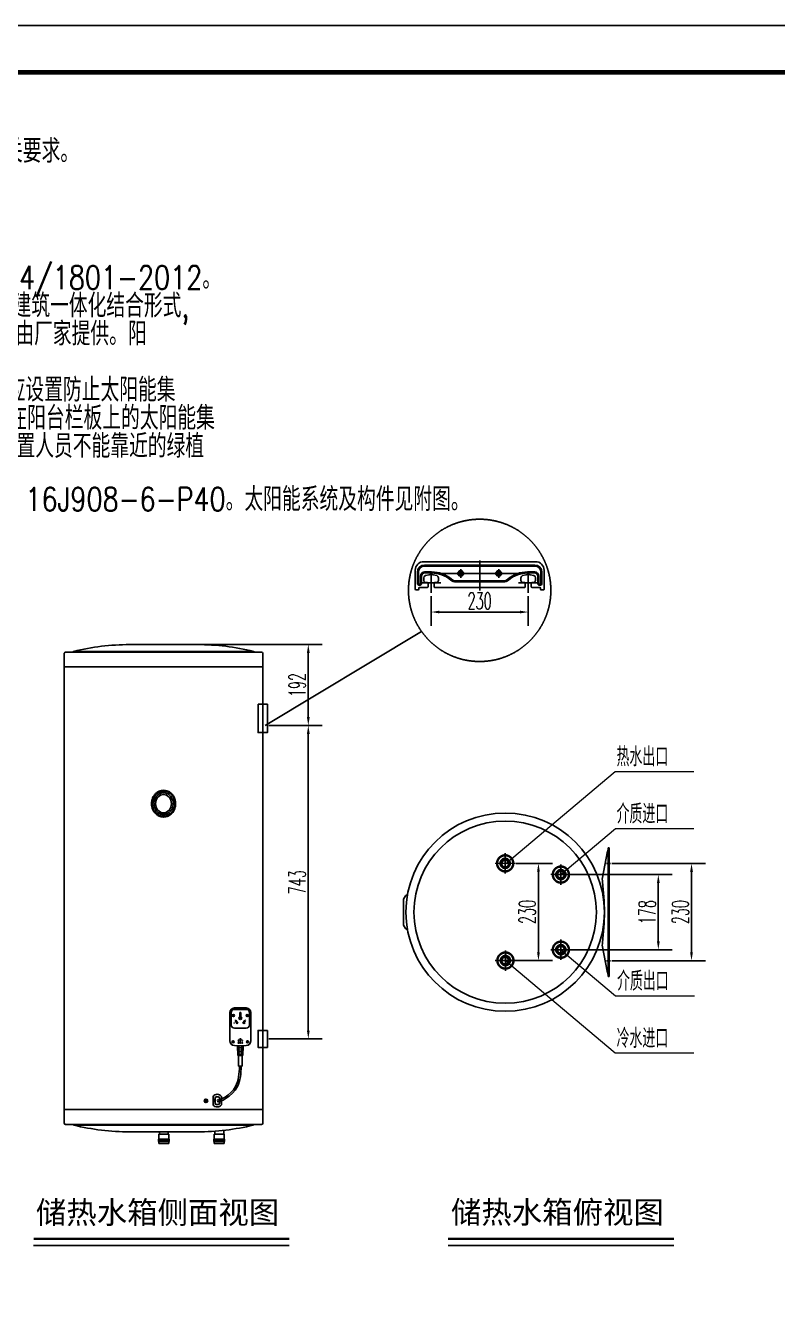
# Model space of a CAD drawing. Extents: x 27938 to 1507990, y 110129 to 923079.
# Drawn here: x 627420 to 643446, y 442439 to 469657 of the extents above; entities that cross this region are included whole.
import ezdxf

# ---------------------------------------------------------------- set-up
doc = ezdxf.new("R2010")
doc.units = 0
doc.header["$LTSCALE"] = 1000
doc.header["$MEASUREMENT"] = 0
doc.linetypes.add('ACAD_ISO02W100', pattern=[15, 12, -3])
for name, color, linetype in [('02___PRT_ALL_AXES', 7, 'Continuous'), ('0s_水标注', 7, 'Continuous'), ('100L夹套一键通外壳-GMO', 7, 'Continuous'), ('图框', 140, 'Continuous'), ('实线层', 7, 'Continuous'), ('底图', 7, 'Continuous')]:
    doc.layers.add(name, color=color, linetype=linetype)
doc.layers.add('yichutu', color=7, linetype='Continuous', true_color=0xffffff, plot=False)
doc.layers.add('文字层', color=7, linetype='Continuous', lineweight=9)
doc.styles.add('DIM_FONT', font='SIMPLEX.shx', dxfattribs={"width": 0.56})
doc.styles.add('HZ', font='txt', dxfattribs={"bigfont": 'hztxt'})
doc.styles.get("Standard").update_dxf_attribs({"font": 'gbenor.shx', "bigfont": 'gbcbig.shx'})
doc.styles.add('字高3.5', font='', dxfattribs={"height": 3})
doc.styles.get('字高3.5').set_extended_font_data('SimSun')
doc.dimstyles.new('副本 jifenbiaozhu13', dxfattribs={"dimtxt": 39.6, "dimasz": 19.8, "dimexe": 33, "dimexo": 3, "dimgap": 6.6, "dimtad": 1, "dimdec": 0, "dimzin": 0, "dimdsep": 46, "dimtxsty": 'DIM_FONT', "dimcen": 0, "dimadec": 0, "dimazin": 0, "dimtfac": 1, "dimtdec": 0, "dimtofl": 0, "dimtmove": 0, "dimatfit": 3, "dimfxl": 1, "dimtolj": 1, "dimtzin": 0, "dimarcsym": 2})

# ---------------------------------------------------------------- blocks, each defined once
blk = doc.blocks.new('*D111')
at = {"layer": '100L夹套一键通外壳-GMO', "color": 0, "linetype": 'Continuous', "lineweight": -2, "transparency": 16777216}
for p, q in [((1640.9, 1424.2), (1933.2, 1424.2)), ((1900.2, 1404.4), (1900.2, 1252.2)), ((1806.4, 1232.4), (1933.2, 1232.4))]:
    blk.add_line(p, q, dxfattribs=at)
at = {"layer": '100L夹套一键通外壳-GMO', "color": 0, "linetype": 'Continuous', "transparency": 16777216}
for points in [[(1896.9, 1404.4), (1903.5, 1404.4), (1900.2, 1424.2)], [(1896.9, 1252.2), (1903.5, 1252.2), (1900.2, 1232.4)]]:
    blk.add_solid(points, dxfattribs=at)
at = {"layer": 'Defpoints', "color": 0, "linetype": 'Continuous', "transparency": 16777216}
for p in [(1637.9, 1424.2), (1803.4, 1232.4), (1900.2, 1232.4)]:
    blk.add_point(p, dxfattribs=at)
at = {"layer": '100L夹套一键通外壳-GMO', "color": 0, "linetype": 'Continuous', "lineweight": 0, "transparency": 16777216, "insert": (1873.8, 1328.3), "char_height": 39.6, "attachment_point": 5, "rotation": 90, "style": 'DIM_FONT'}
blk.add_mtext('\\A1;192', dxfattribs=at)
blk = doc.blocks.new('*D112')
at = {"layer": '100L夹套一键通外壳-GMO', "color": 0, "linetype": 'Continuous', "lineweight": -2, "transparency": 16777216}
for p, q in [((1806.4, 1232.4), (1933.2, 1232.4)), ((1900.2, 1212.6), (1900.2, 509.4)), ((1806.4, 489.6), (1933.2, 489.6))]:
    blk.add_line(p, q, dxfattribs=at)
at = {"layer": '100L夹套一键通外壳-GMO', "color": 0, "linetype": 'Continuous', "transparency": 16777216}
for points in [[(1896.9, 1212.6), (1903.5, 1212.6), (1900.2, 1232.4)], [(1896.9, 509.4), (1903.5, 509.4), (1900.2, 489.6)]]:
    blk.add_solid(points, dxfattribs=at)
at = {"layer": 'Defpoints', "color": 0, "linetype": 'Continuous', "transparency": 16777216}
for p in [(1803.4, 1232.4), (1803.4, 489.6), (1900.2, 489.6)]:
    blk.add_point(p, dxfattribs=at)
at = {"layer": '100L夹套一键通外壳-GMO', "color": 0, "linetype": 'Continuous', "lineweight": 0, "transparency": 16777216, "insert": (1873.8, 861), "char_height": 39.6, "attachment_point": 5, "rotation": 90, "style": 'DIM_FONT'}
blk.add_mtext('\\A1;743', dxfattribs=at)
blk = doc.blocks.new('*D114')
at = {"layer": '100L夹套一键通外壳-GMO', "color": 0, "linetype": 'Continuous', "lineweight": -2, "transparency": 16777216}
for p, q in [((2619.2, 905), (2840.7, 905)), ((2807.7, 694.8), (2807.7, 885.2)), ((2619.2, 675), (2840.7, 675))]:
    blk.add_line(p, q, dxfattribs=at)
at = {"layer": '100L夹套一键通外壳-GMO', "color": 0, "linetype": 'Continuous', "transparency": 16777216}
for points in [[(2804.4, 885.2), (2811, 885.2), (2807.7, 905)], [(2804.4, 694.8), (2811, 694.8), (2807.7, 675)]]:
    blk.add_solid(points, dxfattribs=at)
at = {"layer": 'Defpoints', "color": 0, "linetype": 'Continuous', "transparency": 16777216}
for p in [(2616.2, 905), (2807.7, 905), (2616.2, 675)]:
    blk.add_point(p, dxfattribs=at)
at = {"layer": '100L夹套一键通外壳-GMO', "color": 0, "linetype": 'Continuous', "lineweight": 0, "transparency": 16777216, "insert": (2781.3, 790), "char_height": 39.6, "attachment_point": 5, "rotation": 90, "style": 'DIM_FONT'}
blk.add_mtext('\\A1;230', dxfattribs=at)
blk = doc.blocks.new('*D113')
at = {"layer": '100L夹套一键通外壳-GMO', "color": 0, "linetype": 'Continuous', "lineweight": -2, "transparency": 16777216}
for p, q in [((2392, 905.7), (2478.2, 905.7)), ((2445.2, 695.1), (2445.2, 885.9)), ((2392, 675.3), (2478.2, 675.3))]:
    blk.add_line(p, q, dxfattribs=at)
at = {"layer": '100L夹套一键通外壳-GMO', "color": 0, "linetype": 'Continuous', "transparency": 16777216}
for points in [[(2441.9, 885.9), (2448.5, 885.9), (2445.2, 905.7)], [(2441.9, 695.1), (2448.5, 695.1), (2445.2, 675.3)]]:
    blk.add_solid(points, dxfattribs=at)
at = {"layer": 'Defpoints', "color": 0, "linetype": 'Continuous', "transparency": 16777216}
for p in [(2389, 905.7), (2445.2, 905.7), (2389, 675.3)]:
    blk.add_point(p, dxfattribs=at)
at = {"layer": '100L夹套一键通外壳-GMO', "color": 0, "linetype": 'Continuous', "lineweight": 0, "transparency": 16777216, "insert": (2418.8, 790.5), "char_height": 39.6, "attachment_point": 5, "rotation": 90, "style": 'DIM_FONT'}
blk.add_mtext('\\A1;230', dxfattribs=at)
blk = doc.blocks.new('*D115')
at = {"layer": '100L夹套一键通外壳-GMO', "color": 0, "linetype": 'Continuous', "lineweight": -2, "transparency": 16777216}
for p, q in [((2519.5, 879), (2762.1, 879)), ((2729.1, 859.2), (2729.1, 720.8)), ((2519.5, 701), (2762.1, 701))]:
    blk.add_line(p, q, dxfattribs=at)
at = {"layer": '100L夹套一键通外壳-GMO', "color": 0, "linetype": 'Continuous', "transparency": 16777216}
for points in [[(2725.8, 859.2), (2732.4, 859.2), (2729.1, 879)], [(2725.8, 720.8), (2732.4, 720.8), (2729.1, 701)]]:
    blk.add_solid(points, dxfattribs=at)
at = {"layer": 'Defpoints', "color": 0, "linetype": 'Continuous', "transparency": 16777216}
for p in [(2516.5, 879), (2516.5, 701), (2729.1, 701)]:
    blk.add_point(p, dxfattribs=at)
at = {"layer": '100L夹套一键通外壳-GMO', "color": 0, "linetype": 'Continuous', "lineweight": 0, "transparency": 16777216, "insert": (2702.7, 790), "char_height": 39.6, "attachment_point": 5, "rotation": 90, "style": 'DIM_FONT'}
blk.add_mtext('\\A1;178', dxfattribs=at)
blk = doc.blocks.new('*D107')
at = {"layer": '100L夹套一键通外壳-GMO', "color": 0, "linetype": 'Continuous', "lineweight": -2, "transparency": 16777216}
for p, q in [((2191, 1539.2), (2191, 1468.3)), ((2421, 1539.2), (2421, 1468.3)), ((2210.8, 1501.3), (2401.2, 1501.3))]:
    blk.add_line(p, q, dxfattribs=at)
at = {"layer": '100L夹套一键通外壳-GMO', "color": 0, "linetype": 'Continuous', "transparency": 16777216}
for points in [[(2210.8, 1504.6), (2210.8, 1498), (2191, 1501.3)], [(2401.2, 1504.6), (2401.2, 1498), (2421, 1501.3)]]:
    blk.add_solid(points, dxfattribs=at)
at = {"layer": 'Defpoints', "color": 0, "linetype": 'Continuous', "transparency": 16777216}
for p in [(2191, 1542.2), (2421, 1542.2), (2421, 1501.3)]:
    blk.add_point(p, dxfattribs=at)
at = {"layer": '100L夹套一键通外壳-GMO', "color": 0, "linetype": 'Continuous', "lineweight": 0, "transparency": 16777216, "insert": (2306, 1527.7), "char_height": 39.6, "attachment_point": 5, "style": 'DIM_FONT'}
blk.add_mtext('\\A1;230', dxfattribs=at)
blk = doc.blocks.new('TK')
at = {"layer": '图框'}
blk.add_lwpolyline([(465375, 548714), (549475, 548714), (549475, 489314), (465375, 489314)], close=True, dxfattribs=at)
blk.add_lwpolyline([(465375, 548714), (549475, 548714), (549475, 489314), (465375, 489314)], close=True, dxfattribs=at)
at = {"layer": '图框', "const_width": 100}
blk.add_lwpolyline([(548475, 490314), (548475, 547714), (467875, 547714), (467875, 490314)], close=True, dxfattribs=at)
blk = doc.blocks.new('yct-841-594-84100-59399.9999999999-100-1000.0')
at = {"layer": 'yichutu', "color": 7, "true_color": 0xffffff}
blk.add_lwpolyline([(0, 0), (0, 59400), (84100, 59400), (84100, 0)], close=True, dxfattribs=at)
blk = doc.blocks.new('A$C0A5F186D')
at = {"layer": '100L夹套一键通外壳-GMO', "linetype": 'Continuous'}
h = blk.add_hatch(color=256, dxfattribs=at)
h.dxf.hatch_style = 1
h.paths.add_polyline_path([(1743.7, 486.8, -1), (1743.7, 485.7, -1)])
h.paths.add_polyline_path([(1739.2, 486.8, -1), (1739.2, 485.7, -1)])
h.paths.add_polyline_path([(1734.8, 485.7, -1), (1734.8, 486.8, -1)])
h.paths.add_polyline_path([(1743.7, 479, -1), (1743.7, 480.1, -1)])
h.paths.add_polyline_path([(1739.2, 479, -1), (1739.2, 480.1, -1)])
h.paths.add_polyline_path([(1734.8, 480.1, -1), (1734.8, 479, -1)])
at = {"layer": '02___PRT_ALL_AXES'}
for p, q in [((1637.9, 1424.2), (1477, 1424.2)), ((1322.4, 1371.5), (1322.4, 1403.5)), ((1341.4, 1406.5), (1325.4, 1406.5)), ((1341.4, 1406.5), (1344.1, 1407.8)), ((1341.4, 1406.5), (1773.4, 1406.5)), ((1344.1, 1407.8), (1344.8, 1408.1)), ((1344.8, 1408.1), (1770.1, 1408.1)), ((1770.7, 1407.8), (1770.1, 1408.1)), ((1773.4, 1406.5), (1770.7, 1407.8)), ((1773.4, 1406.5), (1789.4, 1406.5)), ((1792.4, 1371.5), (1792.4, 1403.5)), ((1792.4, 1371.5), (1322.4, 1371.5)), ((1322.4, 321.9), (1322.4, 289.9)), ((1792.4, 321.9), (1322.4, 321.9)), ((1792.4, 321.9), (1792.4, 289.9)), ((1341.4, 286.9), (1325.4, 286.9)), ((1341.4, 286.9), (1344.1, 285.6)), ((1341.4, 286.9), (1773.4, 286.9)), ((1344.1, 285.6), (1344.8, 285.3)), ((1770.1, 285.3), (1344.8, 285.3)), ((1770.7, 285.6), (1770.1, 285.3)), ((1773.4, 286.9), (1770.7, 285.6)), ((1773.4, 286.9), (1789.4, 286.9)), ((1637.9, 269.2), (1477, 269.2))]:
    blk.add_line(p, q, dxfattribs=at)
for centre, radius, start, end in [((1477, 874.2), 550, 90, 103.9132), ((1637.9, 874.2), 550, 76.0868, 90), ((1325.4, 1403.5), 3, 90, 178.125), ((1789.4, 1403.5), 3, 1.875, 90), ((1325.4, 289.9), 3, 181.875, 270), ((1477, 819.2), 550, 256.0868, 270), ((1637.9, 819.2), 550, 270, 283.9132), ((1789.4, 289.9), 3, 270, 358.125)]:
    blk.add_arc(centre, radius, start, end, dxfattribs=at)
at = {"layer": '100L夹套一键通外壳-GMO', "linetype": 'Continuous'}
for p, q in [((2173.5, 1620.7), (2438.5, 1620.7)), ((2175.5, 1612.7), (2436.5, 1612.7)), ((2436.5, 1610.2), (2175.5, 1610.2)), ((2261, 1582.2), (2261, 1603.2)), ((2351, 1582.2), (2351, 1603.2)), ((2153.5, 1555.7), (2153.5, 1600.7)), ((2158.5, 1569.7), (2158.5, 1595.7)), ((2161, 1595.7), (2161, 1569.7)), ((2166, 1569.7), (2166, 1586.9)), ((2168.5, 1569.7), (2168.5, 1586.9)), ((2173.7, 1576.2), (2173.7, 1582.7)), ((2175.5, 1596.4), (2192.3, 1596.4)), ((2175.5, 1593.9), (2192.3, 1593.9)), ((2177.6, 1587.6), (2186.3, 1589.7)), ((2204.4, 1587.6), (2195.6, 1589.7)), ((2208.2, 1576.2), (2208.2, 1582.7)), ((2209.7, 1592.7), (2402.2, 1592.7)), ((2250, 1575.2), (2362, 1575.2)), ((2250, 1572.7), (2361.9, 1572.7)), ((2250.5, 1592.7), (2265.5, 1592.7)), ((2256.5, 1592.7), (2271.5, 1592.7)), ((2258, 1585.2), (2258, 1600.2)), ((2258, 1597.2), (2264, 1597.2)), ((2258, 1588.2), (2264, 1588.2)), ((2264, 1585.2), (2264, 1600.2)), ((2340.5, 1592.7), (2355.5, 1592.7)), ((2346.5, 1592.7), (2361.5, 1592.7)), ((2348, 1585.2), (2348, 1600.2)), ((2354, 1597.2), (2348, 1597.2)), ((2354, 1588.2), (2348, 1588.2)), ((2354, 1585.2), (2354, 1600.2)), ((2403.7, 1576.2), (2403.7, 1582.7)), ((2407.6, 1587.6), (2416.3, 1589.7)), ((2419.6, 1596.4), (2436.5, 1596.4)), ((2436.5, 1593.9), (2419.6, 1593.9)), ((2434.4, 1587.6), (2425.6, 1589.7)), ((2438.2, 1576.2), (2438.2, 1582.7)), ((2443.5, 1586.9), (2443.5, 1569.7)), ((2446, 1586.9), (2446, 1569.7)), ((2451, 1569.7), (2451, 1595.7)), ((2453.5, 1595.7), (2453.5, 1569.7)), ((2458.5, 1600.7), (2458.5, 1555.7)), ((2160, 1553.7), (2155.5, 1553.7)), ((2162, 1555.7), (2162, 1557.7)), ((2182.7, 1559.7), (2164, 1559.7)), ((2182.7, 1571.2), (2178.7, 1571.2)), ((2183.7, 1560.7), (2183.7, 1570.2)), ((2198.2, 1560.7), (2198.2, 1570.2)), ((2203.2, 1571.2), (2199.2, 1571.2)), ((2412.7, 1559.7), (2199.2, 1559.7)), ((2408.7, 1571.2), (2412.7, 1571.2)), ((2413.7, 1560.7), (2413.7, 1570.2)), ((2428.2, 1560.7), (2428.2, 1570.2)), ((2429.2, 1571.2), (2433.2, 1571.2)), ((2448, 1559.7), (2429.2, 1559.7)), ((2450, 1557.7), (2450, 1555.7)), ((2456.5, 1553.7), (2452, 1553.7)), ((1322.4, 1371.5), (1322.4, 321.9)), ((1792.4, 1371.5), (1792.4, 321.9)), ((1714.2, 551.8), (1714.2, 485.2)), ((1717.5, 551.8), (1717.5, 522.9)), ((1739.2, 562.9), (1725.3, 562.9)), ((1739.2, 559.6), (1725.3, 559.6)), ((1738.2, 551.8), (1740.2, 551.8)), ((1738.2, 551.8), (1738.2, 542.8)), ((1753.1, 562.9), (1739.2, 562.9)), ((1753.1, 559.6), (1739.2, 559.6)), ((1740.2, 542.8), (1740.2, 551.8)), ((1760.9, 522.9), (1760.9, 551.8)), ((1764.2, 485.2), (1764.2, 551.8)), ((1739.2, 515.2), (1725.3, 515.2)), ((1728.8, 534.3), (1727, 533.3)), ((1727, 533.3), (1731.5, 525.5)), ((1733.3, 526.5), (1728.8, 534.3)), ((1733.3, 526.5), (1731.5, 525.5)), ((1739.2, 539.6), (1737.4, 539.6)), ((1739.2, 538), (1738.1, 538)), ((1738.2, 542.8), (1740.2, 542.8)), ((1738.7, 536.8), (1739.2, 536.8)), ((1739.2, 539.6), (1739.2, 540.6)), ((1739.2, 539.6), (1741, 539.6)), ((1739.2, 538), (1740.2, 538)), ((1739.6, 536.8), (1739.2, 536.8)), ((1753.1, 515.2), (1739.2, 515.2)), ((1745.1, 526.5), (1749.6, 534.3)), ((1745.1, 526.5), (1746.8, 525.5)), ((1751.3, 533.3), (1746.8, 525.5)), ((1749.6, 534.3), (1751.3, 533.3)), ((1739.2, 484.2), (1738.4, 485.6)), ((1739.2, 489.2), (1738.5, 489.2)), ((1739.2, 488.6), (1738.8, 488.6)), ((1739, 488.2), (1739.2, 488.2)), ((1739.2, 489.2), (1739.2, 489.6)), ((1739.2, 489.2), (1739.8, 489.2)), ((1739.2, 488.6), (1739.6, 488.6)), ((1739.4, 488.2), (1739.2, 488.2)), ((1739.2, 484.2), (1739.2, 480.1)), ((1730.9, 472.9), (1730.9, 473.7)), ((1747.5, 472.9), (1730.9, 472.9)), ((1732.2, 472.9), (1733.4, 450.2)), ((1732.4, 470.2), (1737.2, 470.2)), ((1737.2, 468.6), (1732.5, 468.6)), ((1737.2, 467.1), (1732.5, 467.1)), ((1737.2, 465.5), (1732.6, 465.5)), ((1737.2, 463.9), (1732.7, 463.9)), ((1737.2, 462.4), (1732.8, 462.4)), ((1737.2, 460.8), (1732.8, 460.8)), ((1737.2, 459.3), (1732.9, 459.3)), ((1737.2, 457.7), (1733, 457.7)), ((1737.2, 456.2), (1733.1, 456.2)), ((1737.2, 454.6), (1733.1, 454.6)), ((1734.8, 481.8), (1734, 483.1)), ((1734.8, 481.8), (1734.8, 480.1)), ((1737.2, 470.2), (1737.2, 468.6)), ((1737.2, 467.1), (1737.2, 465.5)), ((1737.2, 463.9), (1737.2, 462.4)), ((1737.2, 460.8), (1737.2, 459.3)), ((1737.2, 457.7), (1737.2, 456.2)), ((1737.2, 454.6), (1737.2, 452.9)), ((1739.2, 472.9), (1746.1, 472.9)), ((1739.2, 472.9), (1741.1, 472.9)), ((1746, 470.2), (1741.1, 470.2)), ((1741.1, 470.2), (1741.1, 468.6)), ((1741.1, 468.6), (1745.9, 468.6)), ((1741.1, 467.1), (1745.8, 467.1)), ((1741.1, 467.1), (1741.1, 465.5)), ((1741.1, 465.5), (1745.8, 465.5)), ((1741.1, 463.9), (1745.7, 463.9)), ((1741.1, 463.9), (1741.1, 462.4)), ((1741.1, 462.4), (1745.6, 462.4)), ((1741.1, 460.8), (1745.5, 460.8)), ((1741.1, 460.8), (1741.1, 459.3)), ((1741.1, 459.3), (1745.5, 459.3)), ((1741.1, 457.7), (1745.4, 457.7)), ((1741.1, 457.7), (1741.1, 456.2)), ((1741.1, 456.2), (1745.3, 456.2)), ((1741.1, 454.6), (1741.1, 452.9)), ((1741.1, 454.6), (1745.2, 454.6)), ((1743.7, 481.8), (1742.9, 483.1)), ((1743.7, 481.8), (1743.7, 480.1)), ((1746.1, 472.9), (1745, 450.2)), ((1747.5, 473.7), (1747.5, 472.9)), ((1737.2, 452.9), (1733.2, 452.9)), ((1741.1, 450.2), (1733.4, 450.2)), ((1734.5, 450.2), (1734.5, 425.1)), ((1743.9, 425.1), (1734.5, 425.1)), ((1735, 450.2), (1743.4, 450.2)), ((1739.2, 450.2), (1745, 450.2)), ((1741.1, 452.9), (1745.2, 452.9)), ((1743.9, 450.2), (1743.9, 425.1)), ((1655.7, 342.8), (1660.1, 342.8)), ((1657.9, 340.6), (1657.9, 345.1)), ((1674.6, 343.3), (1674.6, 353.3)), ((1674.6, 343.3), (1679.4, 347.3)), ((1674.6, 343.3), (1679.4, 339.3)), ((1674.6, 343.3), (1674.6, 333.3)), ((1679.4, 339.3), (1679.4, 349.3)), ((1679.4, 347.3), (1679.4, 337.3)), ((1682.4, 352.3), (1686.9, 352.3)), ((1682.4, 334.3), (1686.9, 334.3)), ((1689.9, 339.3), (1689.9, 349.3)), ((1689.9, 347.3), (1694.6, 343.3)), ((1689.9, 347.3), (1689.9, 337.3)), ((1689.9, 339.3), (1694.6, 343.3)), ((1694.6, 353.3), (1694.6, 343.3)), ((1694.6, 333.3), (1694.6, 343.3)), ((1699.8, 272.7), (1699.8, 263.8)), ((1545.5, 246.8), (1545.5, 251.8)), ((1545.5, 251.8), (1570.5, 251.8)), ((1545.5, 246.8), (1570.5, 246.8)), ((1546, 251.8), (1546, 263.8)), ((1546, 263.8), (1570, 263.8)), ((1546, 241.8), (1546, 246.8)), ((1546.5, 246.8), (1546.5, 251.8)), ((1547.5, 263.8), (1547.5, 269.2)), ((1547.5, 246.8), (1547.5, 251.8)), ((1548.5, 246.8), (1548.5, 251.8)), ((1549.5, 246.8), (1549.5, 251.8)), ((1550.5, 246.8), (1550.5, 251.8)), ((1551.5, 246.8), (1551.5, 251.8)), ((1552.5, 246.8), (1552.5, 251.8)), ((1553.5, 246.8), (1553.5, 251.8)), ((1554.5, 246.8), (1554.5, 251.8)), ((1555.5, 246.8), (1555.5, 251.8)), ((1556.5, 246.8), (1556.5, 251.8)), ((1557.5, 246.8), (1557.5, 251.8)), ((1558.5, 246.8), (1558.5, 251.8)), ((1559.5, 246.8), (1559.5, 251.8)), ((1560.5, 246.8), (1560.5, 251.8)), ((1561.5, 246.8), (1561.5, 251.8)), ((1562.5, 246.8), (1562.5, 251.8)), ((1563.5, 246.8), (1563.5, 251.8)), ((1564.5, 246.8), (1564.5, 251.8)), ((1565.5, 246.8), (1565.5, 251.8)), ((1566.5, 246.8), (1566.5, 251.8)), ((1567.5, 246.8), (1567.5, 251.8)), ((1568.5, 269.2), (1568.5, 263.8)), ((1568.5, 246.8), (1568.5, 251.8)), ((1570.5, 246.8), (1570.5, 251.8)), ((1676.8, 246.8), (1676.8, 251.8)), ((1676.8, 251.8), (1701.8, 251.8)), ((1676.8, 246.8), (1701.8, 246.8)), ((1677.3, 251.8), (1677.3, 263.8)), ((1677.3, 263.8), (1701.3, 263.8)), ((1677.3, 241.8), (1677.3, 246.8)), ((1677.8, 246.8), (1677.8, 251.8)), ((1678.8, 263.8), (1678.8, 270.7)), ((1678.8, 246.8), (1678.8, 251.8)), ((1679.8, 246.8), (1679.8, 251.8)), ((1680.8, 246.8), (1680.8, 251.8)), ((1681.8, 246.8), (1681.8, 251.8)), ((1682.8, 246.8), (1682.8, 251.8)), ((1683.8, 246.8), (1683.8, 251.8)), ((1684.8, 246.8), (1684.8, 251.8)), ((1685.8, 246.8), (1685.8, 251.8)), ((1686.8, 246.8), (1686.8, 251.8)), ((1687.8, 246.8), (1687.8, 251.8)), ((1688.8, 246.8), (1688.8, 251.8)), ((1689.8, 246.8), (1689.8, 251.8)), ((1690.8, 246.8), (1690.8, 251.8)), ((1691.8, 246.8), (1691.8, 251.8)), ((1692.8, 246.8), (1692.8, 251.8)), ((1693.8, 246.8), (1693.8, 251.8)), ((1694.8, 246.8), (1694.8, 251.8)), ((1695.8, 246.8), (1695.8, 251.8)), ((1696.8, 246.8), (1696.8, 251.8)), ((1697.8, 246.8), (1697.8, 251.8)), ((1698.8, 246.8), (1698.8, 251.8)), ((1699.8, 246.8), (1699.8, 251.8)), ((1701.8, 246.8), (1701.8, 251.8)), ((1546, 241.8), (1570, 241.8)), ((1677.3, 241.8), (1701.3, 241.8))]:
    blk.add_line(p, q, dxfattribs=at)
at = {"layer": '100L夹套一键通外壳-GMO', "color": 4, "linetype": 'ACAD_ISO02W100', "ltscale": 2}
for p, q in [((2306, 1552.7), (2306, 1623.7)), ((2191, 1547.2), (2191, 1593.2)), ((2421, 1547.2), (2421, 1593.2)), ((2168, 1570.2), (2214, 1570.2)), ((2444, 1570.2), (2398, 1570.2)), ((2366.4, 881.7), (2366.4, 929.6)), ((2498.3, 855), (2498.3, 903)), ((2367, 651.3), (2367, 699.2)), ((2522.2, 701), (2474.3, 701)), ((2476.8, 701), (2517.5, 701)), ((2498.3, 677), (2498.3, 725)), ((2390.9, 675.3), (2343, 675.3))]:
    blk.add_line(p, q, dxfattribs=at)
at = {"layer": '100L夹套一键通外壳-GMO', "color": 7, "linetype": 'Continuous'}
for p, q in [((2610.4, 942.5), (2612.4, 942.5)), ((2610.4, 637.5), (2610.4, 942.5)), ((2612.4, 637.5), (2612.4, 942.5)), ((2596.4, 868.3), (2609, 934.2)), ((2612.4, 934), (2610.4, 934)), ((2612.4, 912.2), (2610.4, 912.2)), ((2612.4, 912.2), (2610.4, 912.2)), ((2606.6, 905), (2616.2, 905)), ((2612.4, 897.7), (2610.4, 897.7)), ((2612.4, 897.7), (2610.4, 897.7)), ((2125.4, 759.9), (2125.4, 820.1)), ((2130.2, 829), (2125.6, 821.1)), ((2132, 830), (2134.8, 830)), ((2130.2, 751), (2125.6, 758.9)), ((2132, 750), (2134.8, 750)), ((2596.4, 711.7), (2609, 645.8)), ((2606.6, 675), (2616.2, 675)), ((2612.4, 682.3), (2610.4, 682.3)), ((2612.4, 667.8), (2610.4, 667.8)), ((2612.4, 646), (2610.4, 646)), ((2612.4, 637.5), (2610.4, 637.5))]:
    blk.add_line(p, q, dxfattribs=at)
at = {"layer": '100L夹套一键通外壳-GMO', "linetype": 'Continuous'}
for points in [[(1724.3, 542.9), (1720.3, 544.6), (1723.8, 547.2)], [(1754.1, 542.9), (1758.1, 544.6), (1754.6, 547.2)], [(1719.6, 481.7), (1722.3, 485.1), (1723.9, 481.1)], [(1758.7, 481.7), (1756, 485.1), (1754.5, 481.1)], [(1803.4, 509.6), (1803.4, 469.6), (1781.4, 469.6), (1781.4, 509.6)]]:
    blk.add_lwpolyline(points, close=True, dxfattribs=at)
at = {"layer": '100L夹套一键通外壳-GMO', "color": 7, "linetype": 'Continuous'}
for radius in [235, 216]:
    blk.add_circle((2366.4, 790), radius, dxfattribs=at)
at = {"layer": '100L夹套一键通外壳-GMO', "color": 4, "linetype": 'ACAD_ISO02W100', "ltscale": 2}
for centre, radius in [((2366.4, 905.7), 20), ((2366.4, 905.7), 18.2), ((2366.4, 905.7), 12), ((2366.4, 905), 10.8), ((2366.4, 905.7), 10), ((2366.4, 905), 8.5), ((2366.4, 905), 8), ((2498.3, 879), 20), ((2498.3, 879), 18.2), ((2498.3, 879), 12), ((2498.3, 879), 10.5), ((2498.3, 879), 10), ((2498.3, 879), 8), ((2498.3, 701), 20), ((2498.3, 701), 18.2), ((2498.3, 701), 12), ((2498.3, 701), 10.5), ((2498.3, 701), 10), ((2367, 675.3), 20), ((2367, 675.3), 18.2), ((2367, 675.3), 12), ((2366.4, 675), 10.8), ((2367, 675.3), 10), ((2366.4, 675), 8.5), ((2366.4, 675), 8)]:
    blk.add_circle(centre, radius, dxfattribs=at)
at = {"layer": '100L夹套一键通外壳-GMO', "color": 4, "linetype": 'ACAD_ISO02W100'}
blk.add_circle((2498.3, 701), 8, dxfattribs=at)
at = {"layer": '100L夹套一键通外壳-GMO', "linetype": 'Continuous'}
for centre, radius in [((1722.8, 544.9), 2.5), ((1755.6, 544.9), 2.5), ((1739.2, 538.6), 3.19), ((1722, 482.6), 2.5), ((1734.8, 486.2), 0.556), ((1739.2, 488.8), 1.15), ((1739.2, 486.2), 0.556), ((1743.7, 486.2), 0.556), ((1756.4, 482.6), 2.5), ((1734.8, 479.5), 0.556), ((1739.2, 479.5), 0.556), ((1743.7, 479.5), 0.556), ((1657.9, 342.8), 3.96), ((1657.9, 342.8), 2.24)]:
    blk.add_circle(centre, radius, dxfattribs=at)
for centre, radius, start, end in [((2173.5, 1600.7), 20, 90, 180), ((2175.5, 1595.7), 17, 90, 180), ((2175.5, 1595.7), 14.5, 90, 180), ((2436.5, 1595.7), 17, 0, 90), ((2436.5, 1595.7), 14.5, 0, 90), ((2438.5, 1600.7), 20, 0, 90), ((2175.5, 1586.9), 9.5, 90, 180), ((2175.5, 1586.9), 7, 90, 180), ((2178.7, 1582.7), 5, 103.4088, 180.0003), ((2178.7, 1576.2), 5, 180, 270), ((2191, 1570.2), 20, 76.591, 103.4088), ((2192.3, 1523.9), 72.5, 49.6525, 90), ((2192.3, 1523.9), 70, 49.6525, 90), ((2203.2, 1576.2), 5, 270, 0), ((2203.2, 1582.7), 5, 0, 76.5924), ((2250, 1591.7), 19, 229.6525, 270), ((2250, 1591.7), 16.5, 229.6525, 270.0002), ((2258, 1592.7), 4.5, 90, 270), ((2264, 1592.7), 4.5, 270, 90), ((2348, 1592.7), 4.5, 90, 270), ((2354, 1592.7), 4.5, 270, 90), ((2362, 1591.7), 16.5, 269.9395, 310.3475), ((2362, 1591.7), 19, 269.9395, 310.3475), ((2419.6, 1523.9), 72.5, 90, 130.3475), ((2419.6, 1523.9), 70, 90, 130.3475), ((2408.7, 1582.7), 5, 103.4076, 180), ((2408.7, 1576.2), 5, 180, 270), ((2421, 1570.2), 20, 76.5912, 103.409), ((2433.2, 1576.2), 5, 270, 0), ((2433.2, 1582.7), 5, 359.9997, 76.5912), ((2436.5, 1586.9), 9.5, 0, 90), ((2436.5, 1586.9), 7, 0, 90), ((2155.5, 1555.7), 2, 180, 270), ((2163.5, 1569.7), 5, 180, 0), ((2160, 1555.7), 2, 270, 0), ((2163.5, 1569.7), 2.5, 180, 0), ((2164, 1557.7), 2, 90, 180), ((2182.7, 1570.2), 1, 0, 90), ((2182.7, 1560.7), 1, 270, 0), ((2199.2, 1570.2), 1, 90, 180), ((2199.2, 1560.7), 1, 180, 270), ((2412.7, 1570.2), 1, 0, 90), ((2412.7, 1560.7), 1, 270, 0), ((2429.2, 1570.2), 1, 90, 180), ((2429.2, 1560.7), 1, 180, 270), ((2448.5, 1569.7), 5, 180, 0), ((2448.5, 1569.7), 2.5, 180, 0), ((2448, 1557.7), 2, 0, 90), ((2452, 1555.7), 2, 180, 270), ((2456.5, 1555.7), 2, 270, 0), ((1725.3, 551.8), 11.1, 90, 180), ((1725.3, 551.8), 7.78, 90, 180), ((1753.1, 551.8), 11.1, 0, 90), ((1753.1, 551.8), 7.78, 0, 90), ((1725.3, 522.9), 7.78, 180, 270), ((1753.1, 522.9), 7.78, 270, 0), ((1725.3, 485.2), 11.1, 180, 270), ((1753.1, 485.2), 11.1, 270, 0), ((1739.2, 630.9), 157.5, 264.9406, 275.0594), ((1684.6, 345.8), 12.5, 36.8699, 143.1301), ((1684.6, 340.8), 12.5, 216.8699, 323.1301), ((1682.4, 349.3), 3, 90, 180), ((1682.4, 337.3), 3, 180, 270), ((1686.9, 349.3), 3, 0, 90), ((1686.9, 337.3), 3, 270, 0)]:
    blk.add_arc(centre, radius, start, end, dxfattribs=at)
at = {"layer": '100L夹套一键通外壳-GMO', "color": 4, "linetype": 'ACAD_ISO02W100', "ltscale": 2}
for centre, radius, start, end in [((2366.4, 905.7), 9.88, 110.4572, 233.8251), ((2367, 905.3), 9.92, 229.7222, 352.2219), ((2366.4, 675.7), 9.88, 110.4572, 233.8251), ((2366.4, 675), 10.5, 354.1378, 108.9754)]:
    blk.add_arc(centre, radius, start, end, dxfattribs=at)
at = {"layer": '100L夹套一键通外壳-GMO', "color": 4, "linetype": 'ACAD_ISO02W100'}
for centre, radius, start, end in [((2366.4, 905), 10.5, 354.1378, 108.9754), ((2367, 675.3), 9.92, 229.7221, 352.222)]:
    blk.add_arc(centre, radius, start, end, dxfattribs=at)
at = {"layer": '100L夹套一键通外壳-GMO', "color": 7, "linetype": 'Continuous'}
for centre, radius, start, end in [((2618, 932.5), 9.08, 146.6015, 213.3985), ((2646.4, 868.3), 50, 180, 187.3111), ((2036.4, 790), 565, 352.689, 7.311), ((2127.4, 820.1), 2, 150, 180), ((2132, 828), 2, 90, 150), ((2127.4, 759.9), 2, 180, 210), ((2132, 752), 2, 210, 270), ((2646.4, 711.7), 50, 172.689, 180), ((2618, 647.5), 9.08, 146.6015, 213.3985)]:
    blk.add_arc(centre, radius, start, end, dxfattribs=at)
at = {"layer": '100L夹套一键通外壳-GMO', "color": 4, "linetype": 'ACAD_ISO02W100', "ltscale": 2}
for points, knots in [([(2376.8, 903.9), (2376.6, 903), (2376.3, 901), (2374.7, 898.4), (2372.7, 896.5), (2370.3, 895.1), (2367.6, 894.4), (2364.8, 894.5), (2362.1, 895.3), (2359.8, 896.7), (2357.8, 898.7), (2356.5, 901.1), (2355.8, 903.8), (2355.9, 906.6), (2356.6, 909.2), (2358, 911.6), (2360.1, 913.5), (2361.7, 914.6), (2362.7, 914.8), (2362.8, 914.8)], [0, 0, 0, 0, 0.065378, 0.133359, 0.195855, 0.256218, 0.31658, 0.379076, 0.441571, 0.501934, 0.562296, 0.624791, 0.687287, 0.747649, 0.808012, 0.870508, 0.933003, 0.993365, 1, 1, 1, 1]), ([(2376.8, 673.9), (2376.6, 673), (2376.3, 671), (2374.7, 668.4), (2372.7, 666.5), (2370.3, 665.1), (2367.6, 664.4), (2364.8, 664.5), (2362.1, 665.3), (2359.8, 666.7), (2357.8, 668.7), (2356.5, 671.1), (2355.8, 673.8), (2355.9, 676.6), (2356.6, 679.2), (2358, 681.6), (2360.1, 683.5), (2362.5, 684.9), (2365.1, 685.5), (2367.9, 685.5), (2370.6, 684.7), (2373, 683.3), (2374.9, 681.3), (2376.2, 678.9), (2376.9, 676.2), (2376.9, 673.4), (2376.1, 670.8), (2374.7, 668.4), (2372.7, 666.5), (2370.3, 665.1), (2367.6, 664.4), (2364.8, 664.5), (2362.1, 665.3), (2359.8, 666.7), (2357.8, 668.7), (2356.5, 671.1), (2355.8, 673.8), (2355.9, 676.6), (2356.6, 679.2), (2358, 681.6), (2360.1, 683.5), (2362.5, 684.9), (2365.1, 685.5), (2367.9, 685.5), (2370.6, 684.7), (2373, 683.3), (2374.9, 681.3), (2376.2, 678.9), (2376.9, 676.2), (2376.9, 673.4), (2376.1, 670.8), (2374.7, 668.4), (2372.7, 666.5), (2370.3, 665.1), (2367.6, 664.4), (2364.8, 664.5), (2362.1, 665.3), (2359.8, 666.7), (2357.8, 668.7), (2356.5, 671.1), (2355.8, 673.8), (2355.9, 676.6), (2356.6, 679.2), (2358, 681.6), (2360.1, 683.5), (2362.5, 684.9), (2365.1, 685.5), (2367.9, 685.5), (2370.6, 684.7), (2373, 683.3), (2374.9, 681.3), (2376.2, 678.9), (2376.9, 676.2), (2376.9, 673.4), (2376.1, 670.8), (2374.7, 668.4), (2372.7, 666.5), (2370.3, 665.1), (2367.6, 664.4), (2364.8, 664.5), (2362.1, 665.3), (2359.8, 666.7), (2357.8, 668.7), (2356.5, 671.1), (2355.8, 673.8), (2355.9, 676.6), (2356.6, 679.2), (2358, 681.6), (2360.1, 683.5), (2362.5, 684.9), (2365.1, 685.5), (2367.9, 685.5), (2370.6, 684.7), (2373, 683.3), (2374.9, 681.3), (2376.2, 678.9), (2376.9, 676.2), (2376.9, 673.4), (2376.1, 670.8), (2374.7, 668.4), (2372.7, 666.5), (2370.3, 665.1), (2367.6, 664.4), (2364.8, 664.5), (2362.1, 665.3), (2359.8, 666.7), (2357.8, 668.7), (2356.5, 671.1), (2355.8, 673.8), (2355.9, 676.6), (2356.6, 679.2), (2358, 681.6), (2360.1, 683.5), (2362.5, 684.9), (2365.1, 685.5), (2367.9, 685.5), (2370.6, 684.7), (2373, 683.3), (2374.9, 681.3), (2376.2, 678.9), (2376.9, 676.2), (2376.9, 673.4), (2376.1, 670.8), (2374.7, 668.4), (2372.7, 666.5), (2370.3, 665.1), (2367.6, 664.4), (2364.8, 664.5), (2362.1, 665.3), (2359.8, 666.7), (2357.8, 668.7), (2356.5, 671.1), (2355.8, 673.8), (2355.9, 676.6), (2356.6, 679.2), (2358, 681.6), (2360.1, 683.5), (2362.5, 684.9), (2365.1, 685.5), (2367.9, 685.5), (2370.6, 684.7), (2373, 683.3), (2374.9, 681.3), (2376.2, 678.9), (2376.9, 676.2), (2376.9, 673.4), (2376.1, 670.8), (2374.7, 668.4), (2372.7, 666.5), (2370.3, 665.1), (2367.6, 664.4), (2364.8, 664.5), (2362.1, 665.3), (2359.8, 666.7), (2357.8, 668.7), (2356.5, 671.1), (2355.8, 673.8), (2355.9, 676.6), (2356.6, 679.2), (2358, 681.6), (2360.1, 683.5), (2362.5, 684.9), (2365.1, 685.5), (2367.9, 685.5), (2370.6, 684.7), (2373, 683.3), (2374.9, 681.3), (2376.2, 678.9), (2376.9, 676.2), (2376.9, 673.4), (2376.1, 670.8), (2374.7, 668.4), (2372.7, 666.5), (2370.3, 665.1), (2367.6, 664.4), (2364.8, 664.5), (2362.1, 665.3), (2359.8, 666.7), (2357.8, 668.7), (2356.5, 671.1), (2355.8, 673.8), (2355.9, 676.6), (2356.6, 679.2), (2358, 681.6), (2360.1, 683.5), (2362.5, 684.9), (2365.1, 685.5), (2367.9, 685.5), (2370.6, 684.7), (2373, 683.3), (2374.9, 681.3), (2376.2, 678.9), (2376.9, 676.2), (2376.9, 673.4), (2376.1, 670.8), (2374.7, 668.4), (2372.7, 666.5), (2370.3, 665.1), (2367.6, 664.4), (2364.8, 664.5), (2362.1, 665.3), (2359.8, 666.7), (2357.8, 668.7), (2356.5, 671.1), (2355.8, 673.8), (2355.9, 676.6), (2356.6, 679.2), (2358, 681.6), (2360.1, 683.5), (2361.7, 684.6), (2362.7, 684.8), (2362.8, 684.8)], [0, 0, 0, 0, 0.00511, 0.010423, 0.015308, 0.020026, 0.024744, 0.029628, 0.034513, 0.039231, 0.043949, 0.048833, 0.053718, 0.058436, 0.063154, 0.068038, 0.072923, 0.077641, 0.082359, 0.087243, 0.092128, 0.096846, 0.101564, 0.106448, 0.111333, 0.116051, 0.120769, 0.125653, 0.130538, 0.135256, 0.139974, 0.144858, 0.149743, 0.154461, 0.159179, 0.164063, 0.168948, 0.173666, 0.178384, 0.183268, 0.188153, 0.192871, 0.197589, 0.202473, 0.207358, 0.212076, 0.216794, 0.221678, 0.226563, 0.231281, 0.235999, 0.240883, 0.245768, 0.250486, 0.255204, 0.260088, 0.264973, 0.269691, 0.274409, 0.279293, 0.284178, 0.288896, 0.293614, 0.298498, 0.303383, 0.308101, 0.312819, 0.317704, 0.322588, 0.327306, 0.332024, 0.336909, 0.341793, 0.346511, 0.351229, 0.356114, 0.360998, 0.365716, 0.370434, 0.375319, 0.380203, 0.384921, 0.389639, 0.394524, 0.399408, 0.404126, 0.408844, 0.413729, 0.418613, 0.423331, 0.428049, 0.432934, 0.437818, 0.442536, 0.447254, 0.452139, 0.457023, 0.461741, 0.466459, 0.471344, 0.476228, 0.480946, 0.485664, 0.490549, 0.495433, 0.500151, 0.504869, 0.509754, 0.514638, 0.519356, 0.524074, 0.528959, 0.533843, 0.538561, 0.543279, 0.548164, 0.553048, 0.557766, 0.562484, 0.567369, 0.572253, 0.576971, 0.581689, 0.586574, 0.591458, 0.596176, 0.600894, 0.605779, 0.610663, 0.615381, 0.620099, 0.624984, 0.629868, 0.634586, 0.639304, 0.644189, 0.649073, 0.653791, 0.658509, 0.663394, 0.668278, 0.672996, 0.677714, 0.682599, 0.687483, 0.692201, 0.696919, 0.701804, 0.706688, 0.711406, 0.716124, 0.721009, 0.725893, 0.730611, 0.735329, 0.740214, 0.745098, 0.749816, 0.754534, 0.759419, 0.764303, 0.769021, 0.773739, 0.778624, 0.783508, 0.788226, 0.792944, 0.797829, 0.802713, 0.807431, 0.812149, 0.817034, 0.821918, 0.826636, 0.831354, 0.836239, 0.841123, 0.845841, 0.850559, 0.855444, 0.860328, 0.865046, 0.869764, 0.874649, 0.879533, 0.884251, 0.888969, 0.893854, 0.898738, 0.903456, 0.908174, 0.913059, 0.917943, 0.922661, 0.927379, 0.932264, 0.937149, 0.941866, 0.946584, 0.951469, 0.956354, 0.961071, 0.965789, 0.970674, 0.975559, 0.980276, 0.984994, 0.989879, 0.994764, 0.999481, 1, 1, 1, 1])]:
    blk.add_open_spline(points, degree=3, knots=knots, dxfattribs=at)
at = {"layer": '100L夹套一键通外壳-GMO', "linetype": 'Continuous'}
for points, knots in [([(1737.2, 425.3), (1736.3, 408), (1733.9, 363.5), (1688.2, 342), (1683.4, 344.9)], [0, 0, 0, 0, 6.168482, 15.837264, 15.837264, 15.837264, 15.837264]), ([(1741.5, 425.3), (1740.6, 408), (1738.2, 362.3), (1689.9, 337.9), (1684.2, 341.1)], [0, 0, 0, 0, 6.168482, 16.28397, 16.28397, 16.28397, 16.28397])]:
    blk.add_open_spline(points, degree=3, knots=knots, dxfattribs=at)
at = {"layer": '实线层', "lineweight": -2, "ltscale": 3}
for p, q in [((1798, 1232.4), (2168.5, 1455.2)), ((1570, 263.8), (1570, 241.8)), ((1701.3, 263.8), (1701.3, 241.8))]:
    blk.add_line(p, q, dxfattribs=at)
at = {"layer": '实线层', "lineweight": 0}
for p, q in [((2367, 904.7), (2626.5, 1123.7)), ((2626.5, 1123.7), (2813.4, 1123.7)), ((2498.3, 879), (2627.6, 988.1)), ((2626.5, 988.1), (2813.4, 988.1)), ((2498.3, 701), (2627.6, 591.9)), ((2367, 675.3), (2626.5, 456.3)), ((2627.6, 591.9), (2814.5, 591.9)), ((2626.5, 456.3), (2813.4, 456.3))]:
    blk.add_line(p, q, dxfattribs=at)
at = {"layer": '实线层', "color": 4, "linetype": 'ACAD_ISO02W100', "lineweight": 0}
for p, q in [((2390.4, 905.7), (2342.4, 905.7)), ((2522.2, 879), (2474.3, 879)), ((2476.8, 879), (2517.5, 879))]:
    blk.add_line(p, q, dxfattribs=at)
at = {"layer": '实线层', "lineweight": -2, "ltscale": 3}
blk.add_lwpolyline([(1781.4, 1282.6), (1792.4, 1282.6), (1803.4, 1282.6), (1803.4, 1215.6), (1792.4, 1215.6), (1781.4, 1215.6)], close=True, dxfattribs=at)
at = {"layer": '实线层', "color": 7, "const_width": 5.28}
blk.add_lwpolyline([(2231, 15.8), (2766.2, 15.8)], dxfattribs=at)
at = {"layer": '实线层', "linetype": 'ACAD_ISO02W100', "lineweight": -2, "ltscale": 3}
blk.add_circle((2306, 1552.7), 168.6, dxfattribs=at)
at = {"layer": '实线层', "lineweight": -2, "ltscale": 3}
blk.add_ellipse((1557.4, 1047.1), major_axis=(0, 21.8), ratio=0.861772, dxfattribs=at)
for points, knots in [([(1557.4, 1078.8), (1555.8, 1078.8), (1554.1, 1078.6), (1550.1, 1077.8), (1547.8, 1077.1), (1543.6, 1075), (1541.6, 1073.6), (1538, 1070.5), (1536.4, 1068.7), (1533.6, 1064.9), (1532.4, 1062.8), (1530.6, 1058.4), (1529.9, 1056.1), (1529, 1051.4), (1528.8, 1049), (1528.8, 1044.2), (1529.1, 1041.8), (1530.2, 1037.1), (1530.9, 1034.9), (1532.9, 1030.5), (1534.2, 1028.5), (1537.1, 1024.7), (1538.8, 1023), (1542.5, 1020), (1544.5, 1018.8), (1548.4, 1017), (1550.1, 1016.5), (1553.7, 1015.7), (1555.6, 1015.5), (1559.3, 1015.5), (1561.1, 1015.7), (1564.7, 1016.5), (1566.5, 1017), (1569.9, 1018.5), (1571.5, 1019.5), (1574.5, 1021.6), (1575.9, 1022.8), (1578.4, 1025.5), (1579.6, 1026.9), (1581.6, 1030), (1582.5, 1031.6), (1584, 1035), (1584.5, 1036.8), (1585.9, 1042.1), (1586.2, 1045.9), (1585.7, 1053.3), (1584.9, 1056.9), (1582.4, 1062.8), (1581.1, 1065.2), (1578, 1069.4), (1576.2, 1071.2), (1572.3, 1074.3), (1570.1, 1075.6), (1566.1, 1077.4), (1564.2, 1078), (1560.7, 1078.6), (1559.1, 1078.8), (1557.4, 1078.8)], [0, 0, 0, 0, 0.165669, 0.165669, 0.402867, 0.402867, 0.640065, 0.640065, 0.877263, 0.877263, 1.114461, 1.114461, 1.351659, 1.351659, 1.588857, 1.588857, 1.826055, 1.826055, 2.063253, 2.063253, 2.300451, 2.300451, 2.537649, 2.537649, 2.774847, 2.774847, 2.958336, 2.958336, 3.141825, 3.141825, 3.325314, 3.325314, 3.508803, 3.508803, 3.692292, 3.692292, 3.875781, 3.875781, 4.05927, 4.05927, 4.242759, 4.242759, 4.426248, 4.426248, 4.793226, 4.793226, 5.160204, 5.160204, 5.428955, 5.428955, 5.678983, 5.678983, 5.929011, 5.929011, 6.120581, 6.120581, 6.283185, 6.283185, 6.283185, 6.283185]), ([(1557.4, 1076.8), (1555.9, 1076.8), (1554.3, 1076.6), (1550.4, 1075.9), (1548.2, 1075.1), (1544, 1072.9), (1542.1, 1071.5), (1538.6, 1068.2), (1537, 1066.4), (1534.5, 1062.4), (1533.4, 1060.2), (1531.8, 1055.6), (1531.3, 1053.3), (1530.7, 1048.5), (1530.7, 1046), (1531.2, 1041.2), (1531.8, 1038.8), (1533.3, 1034.3), (1534.4, 1032.1), (1536.9, 1028), (1538.4, 1026.2), (1541.5, 1023.2), (1543, 1022.1), (1546.2, 1020.2), (1547.9, 1019.4), (1551.7, 1018.1), (1553.8, 1017.7), (1557.5, 1017.4), (1559.1, 1017.5), (1562.2, 1017.9), (1563.7, 1018.3), (1566.7, 1019.3), (1568.1, 1019.9), (1571.1, 1021.6), (1572.6, 1022.7), (1575.4, 1025.1), (1576.7, 1026.5), (1578.9, 1029.4), (1579.9, 1031), (1582.2, 1035.7), (1583.3, 1039), (1584.1, 1045.3), (1584.2, 1048.1), (1583.5, 1053.8), (1582.8, 1056.5), (1580.7, 1061.8), (1579.4, 1064.3), (1575.9, 1068.7), (1573.9, 1070.6), (1570, 1073.4), (1568.1, 1074.4), (1564.7, 1075.7), (1563.1, 1076.2), (1560.2, 1076.7), (1558.8, 1076.8), (1557.4, 1076.8)], [0, 0, 0, 0, 0.168175, 0.168175, 0.422529, 0.422529, 0.676883, 0.676883, 0.931237, 0.931237, 1.185591, 1.185591, 1.439944, 1.439944, 1.694298, 1.694298, 1.948652, 1.948652, 2.203006, 2.203006, 2.45736, 2.45736, 2.65793, 2.65793, 2.8585, 2.8585, 3.088272, 3.088272, 3.257053, 3.257053, 3.425835, 3.425835, 3.594617, 3.594617, 3.792163, 3.792163, 3.989709, 3.989709, 4.187256, 4.187256, 4.547688, 4.547688, 4.846048, 4.846048, 5.144408, 5.144408, 5.442768, 5.442768, 5.741128, 5.741128, 5.959647, 5.959647, 6.136843, 6.136843, 6.283185, 6.283185, 6.283185, 6.283185]), ([(1557.4, 1072.9), (1556.1, 1072.9), (1554.8, 1072.7), (1551.4, 1072), (1549.4, 1071.3), (1545.7, 1069.3), (1543.9, 1068), (1540.9, 1064.9), (1539.5, 1063.1), (1537.3, 1059.3), (1536.4, 1057.2), (1535.2, 1052.9), (1534.8, 1050.7), (1534.7, 1046.1), (1534.8, 1043.9), (1535.7, 1039.4), (1536.4, 1037.3), (1538.2, 1033.2), (1539.4, 1031.3), (1542.2, 1027.9), (1543.7, 1026.5), (1547.3, 1024), (1549.2, 1023), (1553.2, 1021.7), (1555.3, 1021.4), (1559.5, 1021.4), (1561.6, 1021.7), (1565.6, 1023), (1567.5, 1024), (1571, 1026.4), (1572.6, 1027.9), (1575.4, 1031.2), (1576.6, 1033.1), (1578.5, 1037.2), (1579.2, 1039.3), (1580, 1043.8), (1580.2, 1046), (1580, 1050.6), (1579.7, 1052.8), (1578.5, 1057.1), (1577.6, 1059.2), (1575.4, 1063.1), (1574.1, 1064.8), (1571, 1067.9), (1569.3, 1069.2), (1565.6, 1071.3), (1563.6, 1072), (1560.2, 1072.7), (1558.8, 1072.9), (1557.4, 1072.9)], [0, 0, 0, 0, 0.171119, 0.171119, 0.440979, 0.440979, 0.710839, 0.710839, 0.980699, 0.980699, 1.250559, 1.250559, 1.520419, 1.520419, 1.79028, 1.79028, 2.06014, 2.06014, 2.33, 2.33, 2.59986, 2.59986, 2.86972, 2.86972, 3.13958, 3.13958, 3.40944, 3.40944, 3.6793, 3.6793, 3.94916, 3.94916, 4.21902, 4.21902, 4.48888, 4.48888, 4.75874, 4.75874, 5.0286, 5.0286, 5.29846, 5.29846, 5.56832, 5.56832, 5.83818, 5.83818, 6.10804, 6.10804, 6.283185, 6.283185, 6.283185, 6.283185])]:
    blk.add_open_spline(points, degree=3, knots=knots, dxfattribs=at)
at = {"layer": '文字层', "color": 7, "linetype": 'ByBlock', "lineweight": -2, "const_width": 5.28}
blk.add_lwpolyline([(1249.5, 15.8), (1854.9, 15.8)], dxfattribs=at)
at = {"layer": '文字层', "color": 7, "linetype": 'ByBlock', "lineweight": -2}
for points in [[(1249.5, 0), (1854.9, 0)], [(2231, 0), (2766.2, 0)]]:
    blk.add_lwpolyline(points, dxfattribs=at)
at = {"layer": '100L夹套一键通外壳-GMO', "linetype": 'Continuous', "attachment_point": 3, "style": '字高3.5'}
for s, insert, char_height in [('{\\C0;N}', (1726.9, 530), 5), ('{\\C0;L}', (1752.9, 530.1), 5), ('{\\C0;N}', (1735.5, 489.9), 2.25), ('{\\C0;L}', (1744.1, 489.9), 2.25)]:
    blk.add_mtext(s, dxfattribs=dict(at, insert=insert, char_height=char_height))
at = {"layer": '实线层', "lineweight": -2, "char_height": 40, "width": 216.687, "attachment_point": 1, "style": 'DIM_FONT'}
for s, insert in [('{\\fSimSun|b0|i0|c134|p2;热水出口}', (2630.2, 1180)), ('{\\fSimSun|b0|i0|c134|p2;介质进口}', (2630.2, 1044.4)), ('{\\fSimSun|b0|i0|c134|p2;介质出口}', (2631.3, 648.2)), ('{\\fSimSun|b0|i0|c134|p2;冷水进口}', (2630.2, 512.6))]:
    blk.add_mtext(s, dxfattribs=dict(at, insert=insert))
at = {"layer": '文字层', "color": 7, "lineweight": -2, "insert": (1255.1, 104.6), "char_height": 52.8, "width": 628.116, "attachment_point": 1}
blk.add_mtext('{\\fSimSun|b0|i0|c134|p2;储热水箱侧面视图}', dxfattribs=at)
at = {"layer": '文字层', "color": 7, "insert": (2238, 105.2), "char_height": 52.8, "width": 703.988, "attachment_point": 1}
blk.add_mtext('{\\fSimSun|b0|i0|c134|p2;储热水箱俯视图}', dxfattribs=at)
at = {"layer": '100L夹套一键通外壳-GMO', "color": 7, "linetype": 'Continuous', "lineweight": 0}
dim = blk.add_linear_dim(base=(2421, 1501.3), p1=(2191, 1542.2), p2=(2421, 1542.2), dimstyle='副本 jifenbiaozhu13', dxfattribs=at)
dim.commit()
dim.dimension.update_dxf_attribs({"geometry": '*D107', "text_midpoint": (2306, 1527.7)})
for base, p1, p2, picture, middle in [((1900.2, 1232.4), (1637.9, 1424.2), (1803.4, 1232.4), '*D111', (1873.8, 1328.3)), ((1900.2, 489.6), (1803.4, 1232.4), (1803.4, 489.6), '*D112', (1873.8, 861)), ((2445.2, 905.7), (2389, 675.3), (2389, 905.7), '*D113', (2418.8, 790.5)), ((2729.1, 701), (2516.5, 879), (2516.5, 701), '*D115', (2702.7, 790)), ((2807.7, 905), (2616.2, 675), (2616.2, 905), '*D114', (2781.3, 790))]:
    dim = blk.add_linear_dim(base=base, p1=p1, p2=p2, angle=90, dimstyle='副本 jifenbiaozhu13', dxfattribs=at)
    dim.commit()
    dim.dimension.update_dxf_attribs({"geometry": picture, "text_midpoint": middle})

msp = doc.modelspace()

# ---------------------------------------------------------------- block references
msp.add_blockref('TK', (141075.6, -79056.7))
at = {"layer": 'yichutu'}
msp.add_blockref('yct-841-594-84100-59399.9999999999-100-1000.0', (606450.6, 410257), dxfattribs=at)
at = {"layer": '底图', "xscale": 9, "yscale": 9, "zscale": 9}
msp.add_blockref('A$C0A5F186D', (616345.4, 443633.9), dxfattribs=at)

# ---------------------------------------------------------------- texts
at = {"layer": '0s_水标注', "style": 'HZ', "width": 0.8}
for s, p in [('《太阳能利用与建筑一体化技术标准》DB34 854-2008的相关要求。', (614753.5, 466729.9)), ('1 执行标准：安徽省地方标准《太阳能利用和技术一体化技术标准》DB34/1801-2012。 ', (613917.5, 464031.4)), ('2 本工程为新建高层住宅(1-11层),屋面为平屋面。太阳能热水系统与建筑一体化结合形式,', (613917.5, 463431.4)), ('  主要采用集热器在南阳台安装。阳台太阳能集热器支架色彩同外墙颜色,由厂家提供。阳', (613917.5, 462831.4)), ('3 太阳能专业厂家专项设计和施工时，在安装太阳能集热器的建筑部位，应设置防止太阳能集', (613917.5, 461635.8)), ('     热器损坏后部件坠落伤人及防止热水渗漏的安全防护设施。设置在阳台栏板上的太阳能集', (613917.5, 461035.8)), ('     热器支架应与阳台栏板上的预埋件牢固连接,并在阳台下方地面设置人员不能靠近的绿植', (613917.5, 460435.8))]:
    msp.add_text(s, height=500, dxfattribs=at).set_placement(p)
at = {"layer": '0s_水标注', "color": 1, "style": 'HZ', "width": 0.8}
msp.add_text('4 阳台太阳能集热器安装详图做法参见国标《太阳能热水系统选用与安装》16J908-6-P40。太阳能系统及构件见附图。', height=500, dxfattribs=at).set_placement((613917.5, 459301.8))

doc.saveas('drawing.dxf')
